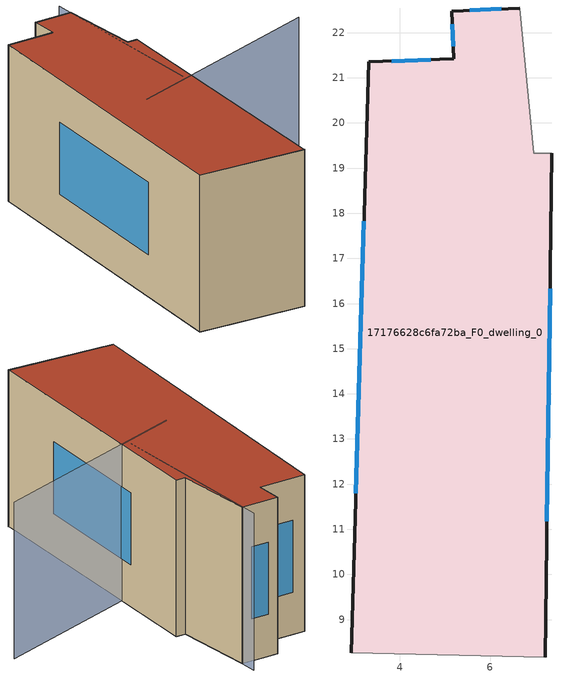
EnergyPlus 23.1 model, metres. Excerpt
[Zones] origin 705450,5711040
17176628c6fa72ba_F0_dwelling_0
 floor ground (EU_floor_Construction): 7.22,8.17 7.37,19.33 6.97,19.33 6.65,22.55 5.15,22.47 5.2,21.42 3.31,21.35 2.92,8.26 z0
 wall outside (EU_wall_Construction): 7.37,19.33 7.22,8.17 / 2.92,8.26 3.31,21.35 5.2,21.42 5.15,22.47 6.65,22.55 z0:6
 wall adiabatic (EU_wall_Construction): 7.22,8.17 2.92,8.26 / 6.65,22.55 6.97,19.33 7.37,19.33 z0:6
 window (EU_Window_Construction): 7.33,16.32 7.26,11.18 / 3.03,11.79 3.21,17.82 / 3.82,21.37 4.69,21.4 / 5.18,21.7 5.16,22.19 / 5.55,22.49 6.25,22.53 z1.62:4.38
 roof outside (EU_roof_Construction): 6.65,22.55 6.97,19.33 7.37,19.33 7.22,8.17 2.92,8.26 3.31,21.35 5.2,21.42 5.15,22.47 z6
shading: 2.92,8.26 7.23,8.18 / 4.88,14.81 13.16,17.89 / 7.01,15.77 6.61,23.21 z0:6
[Building]
EU S2 Campaign: North Axis=0; Terrain=City; Solar Distribution=FullExterior
[Site:Location]
London: Latitude=51.5; Longitude=-0.5; Time Zone=0; Elevation=25
[SizingPeriod:WeatherFileDays]
AnnualSizingPeriod: Begin Month=1; Begin Day of Month=1; End Month=12; End Day of Month=31; Day of Week for Start Day=Monday; Use Weather File Daylight Saving Period=No; Use Weather File Rain and Snow Indicators=No
[MATERIAL]
EU_InternalMass_Material: Roughness=MediumRough; Thickness=0.1; Conductivity=1; Density=1800; Specific Heat=900; Thermal Absorptance=0.9; Solar Absorptance=0.7; Visible Absorptance=0.7
[MATERIAL:NOMASS] Roughness=MediumRough; Thermal Absorptance=0.9; Solar Absorptance=0.7; Visible Absorptance=0.7
Name | Thermal Resistance
EU_wall_NoMass | 0.555556
EU_roof_NoMass | 0.510204
EU_floor_NoMass | 1.68919
[WINDOWMATERIAL:SIMPLEGLAZINGSYSTEM]
EU_Window_SimpleGlazing: UFactor=3.96; Solar Heat Gain Coefficient=0.85; Visible Transmittance=0.85
[CONSTRUCTION]
EU_wall_Construction: EU_wall_NoMass
EU_roof_Construction: EU_roof_NoMass
EU_floor_Construction: EU_floor_NoMass
EU_InternalMass_Construction: EU_InternalMass_Material
EU_Window_Construction: EU_Window_SimpleGlazing
[ZONE]
17176628c6fa72ba_F0_dwelling_0: Type=1; Multiplier=1; Ceiling Height=autocalculate; Volume=335.228; Floor Area=autocalculate; Part of Total Floor Area=Yes
[INTERNALMASS]
17176628c6fa72ba_F0_dwelling_0_EU_InternalMass: Construction=EU_InternalMass_Construction; Zone or ZoneList=17176628c6fa72ba_F0_dwelling_0; Surface Area=55.8713
[OTHEREQUIPMENT]
EU_Step8_InternalGain_17176628c6fa72ba_F0_dwelling_0_f000: Fuel Type=Electricity; Zone or ZoneList or Space or SpaceList=17176628c6fa72ba_F0_dwelling_0; Schedule=EU_Step8_GainSchedule_17176628c6fa72ba_F0_dwelling_0_f000; Design Level Calculation Method=Watts/Area; Power per Zone Floor Area=1; Fraction Latent=0; Fraction Radiant=0; Fraction Lost=0; Carbon Dioxide Generation Rate=0; EndUse Subcategory=EU_Step8_InternalGains
[ZONEVENTILATION:DESIGNFLOWRATE]
EU_ConstantAir_17176628c6fa72ba_F0_dwelling_0: Zone or ZoneList or Space or SpaceList=17176628c6fa72ba_F0_dwelling_0; Schedule=EU_AlwaysOn; Design Flow Rate Calculation Method=AirChanges/Hour; Air Changes per Hour=0.48; Ventilation Type=Natural; Fan Pressure Rise=0; Fan Total Efficiency=1; Constant Term Coefficient=1; Temperature Term Coefficient=0; Velocity Term Coefficient=0; Velocity Squared Term Coefficient=0; Minimum Indoor Temperature=-100; Maximum Indoor Temperature=100; Delta Temperature=-100; Minimum Outdoor Temperature=-100; Maximum Outdoor Temperature=100; Maximum Wind Speed=40
[HVACTEMPLATE:THERMOSTAT]
EU_HeatOnly_17176628c6fa72ba_F0_dwelling_0: Constant Heating Setpoint=20; Constant Cooling Setpoint=50
[HVACTEMPLATE:ZONE:IDEALLOADSAIRSYSTEM]
17176628c6fa72ba_F0_dwelling_0: Template Thermostat=EU_HeatOnly_17176628c6fa72ba_F0_dwelling_0; System Availability Schedule=EU_AlwaysOn; Maximum Heating Supply Air Temperature=50; Minimum Cooling Supply Air Temperature=13; Maximum Heating Supply Air Humidity Ratio=0.0156; Minimum Cooling Supply Air Humidity Ratio=0.0077; Heating Limit=NoLimit; Cooling Limit=NoLimit; Heating Availability Schedule=EU_AlwaysOn; Cooling Availability Schedule=EU_CoolingOff; Dehumidification Control Type=ConstantSensibleHeatRatio; Cooling Sensible Heat Ratio=0.7; Dehumidification Setpoint=60; Humidification Control Type=None; Humidification Setpoint=30; Outdoor Air Method=None; Outdoor Air Flow Rate per Person=0.00944; Outdoor Air Flow Rate per Zone Floor Area=0; Outdoor Air Flow Rate per Zone=0; Demand Controlled Ventilation Type=None; Outdoor Air Economizer Type=NoEconomizer; Heat Recovery Type=None; Sensible Heat Recovery Effectiveness=0.7; Latent Heat Recovery Effectiveness=0.65
[SIZING:ZONE]
17176628c6fa72ba_F0_dwelling_0: Zone Cooling Design Supply Air Temperature Input Method=SupplyAirTemperature; Zone Cooling Design Supply Air Temperature=13; Zone Heating Design Supply Air Temperature Input Method=SupplyAirTemperature; Zone Heating Design Supply Air Temperature=50; Zone Cooling Design Supply Air Humidity Ratio=0.008; Zone Heating Design Supply Air Humidity Ratio=0.008; Cooling Design Air Flow Method=DesignDay; Cooling Design Air Flow Rate=0; Cooling Minimum Air Flow per Zone Floor Area=0.000762; Cooling Minimum Air Flow=0; Cooling Minimum Air Flow Fraction=0.2; Heating Design Air Flow Method=DesignDay; Heating Design Air Flow Rate=0; Heating Maximum Air Flow per Zone Floor Area=0.002032; Heating Maximum Air Flow=0.141576; Heating Maximum Air Flow Fraction=0.3; Account for Dedicated Outdoor Air System=No; Dedicated Outdoor Air System Control Strategy=NeutralSupplyAir; Dedicated Outdoor Air Low Setpoint Temperature for Design=autosize; Dedicated Outdoor Air High Setpoint Temperature for Design=autosize; Zone Load Sizing Method=Sensible Load Only No Latent Load; Zone Latent Cooling Design Supply Air Humidity Ratio Input Method=HumidityRatioDifference; Zone Cooling Design Supply Air Humidity Ratio Difference=0.005; Zone Latent Heating Design Supply Air Humidity Ratio Input Method=HumidityRatioDifference; Zone Humidification Design Supply Air Humidity Ratio Difference=0.005
[SCHEDULE:CONSTANT]
Name | Hourly Value
EU_AlwaysOn | 1
EU_CoolingOff | 0
[SCHEDULE:FILE]
EU_Step8_GainSchedule_17176628c6fa72ba_F0_dwelling_0_f000: File=../../schedules/17176628c6fa72ba/17176628c6fa72ba_F0_dwelling_0_f000_gain.csv; Column Number=1; Rows to Skip at Top=0; Number of Hours of Data=8760; Column Separator=Comma; Interpolate to Timestep=No; Minutes per Item=60; Adjust Schedule for Daylight Savings=Yes
